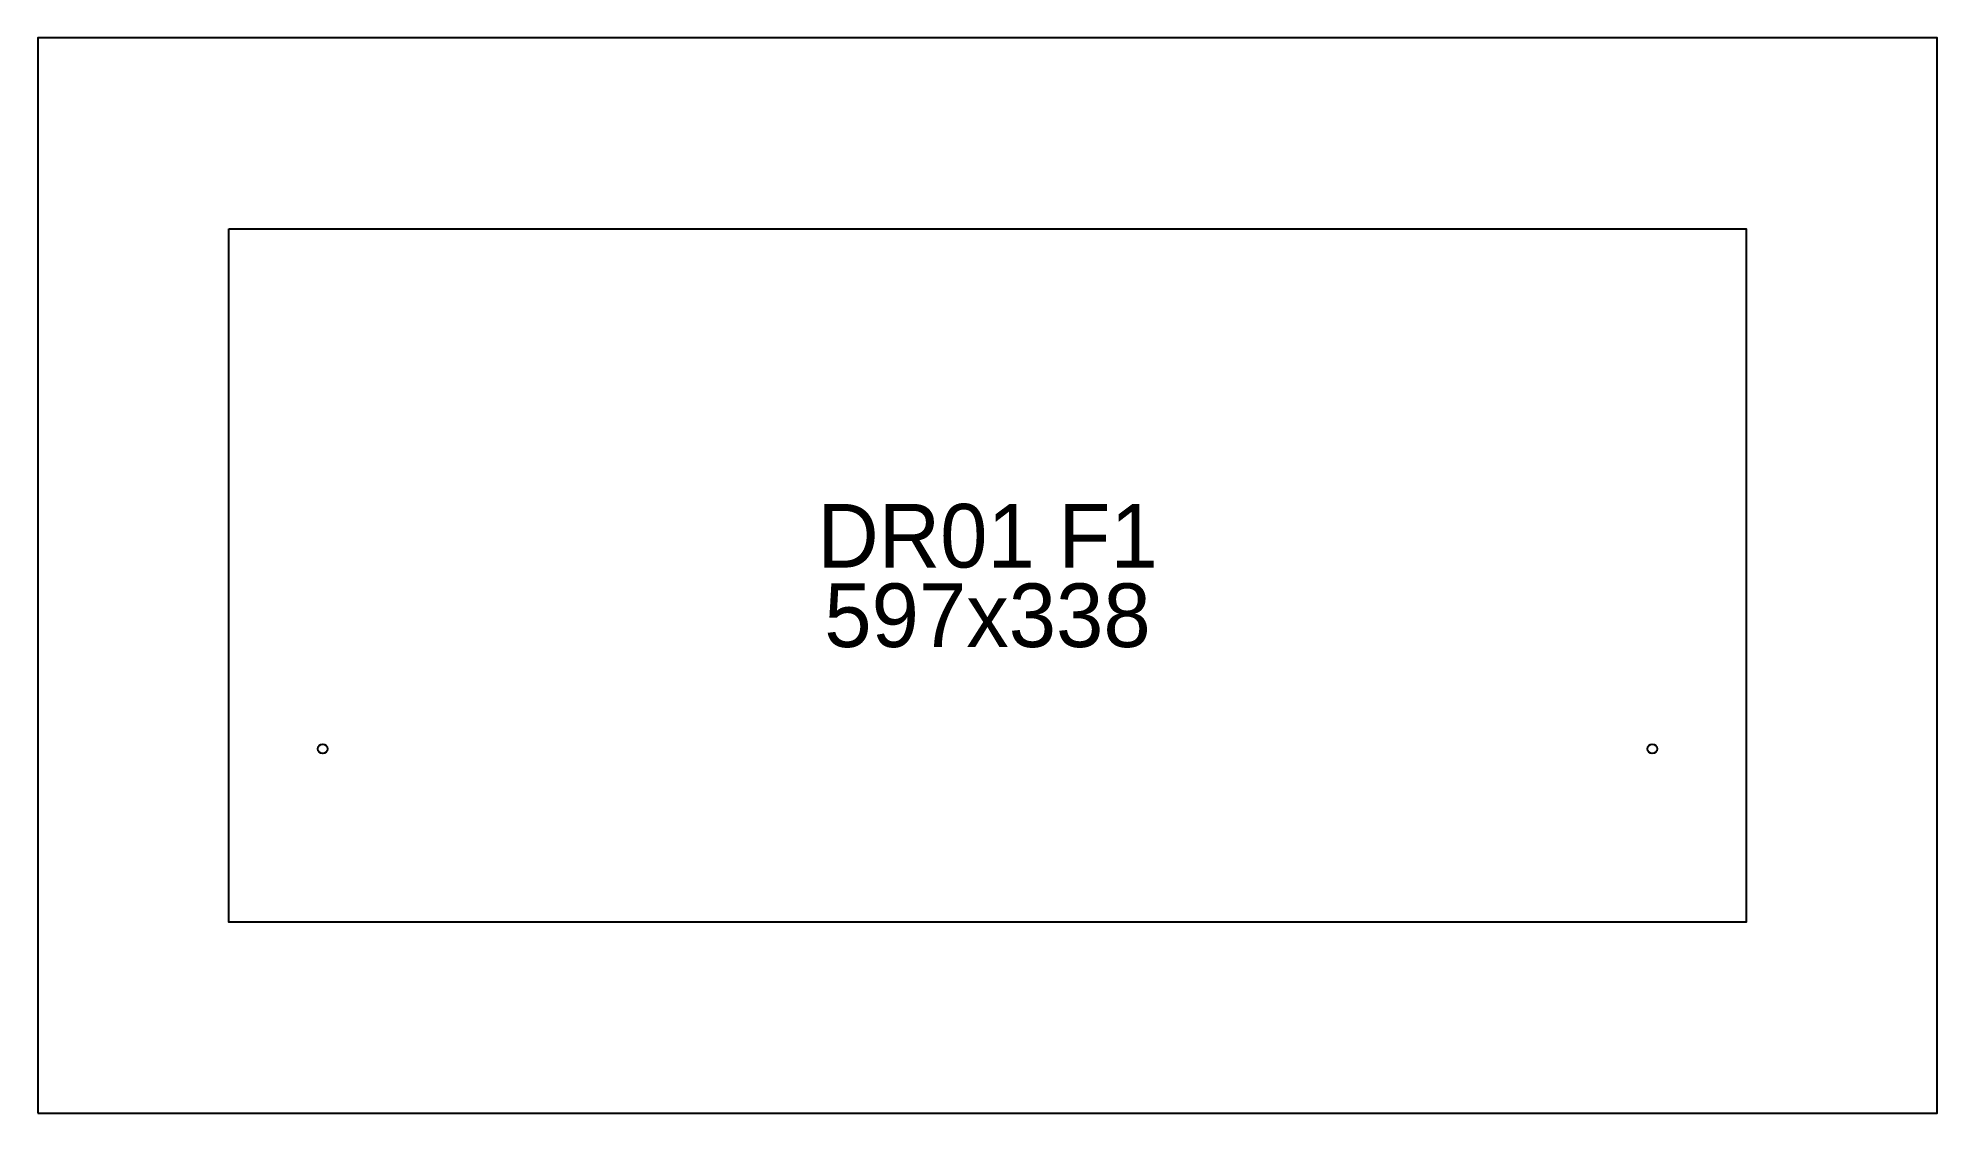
# Model space of a CAD drawing. Extents: x 0 to 597, y 0 to 338.
import ezdxf
from ezdxf.enums import TextEntityAlignment as Align

# ---------------------------------------------------------------- set-up
doc = ezdxf.new("R2010")
doc.units = 0
for name, color, linetype in [('FRONT_HINGES_3MM', 30, 'CONTINUOUS'), ('OUTLINE', 7, 'CONTINUOUS'), ('SHAKER_PANEL_POCKET', 41, 'CONTINUOUS'), ('UNIT_NUMBER', 94, 'CONTINUOUS')]:
    doc.layers.add(name, color=color, linetype=linetype)

msp = doc.modelspace()

# ---------------------------------------------------------------- linework, layer by layer
at = {"layer": 'FRONT_HINGES_3MM'}
for centre in [(89.5, 114.5), (507.5, 114.5)]:
    msp.add_circle(centre, 1.5, dxfattribs=at)
at = {"layer": 'OUTLINE'}
msp.add_lwpolyline([(0, 0), (597, 0), (597, 338), (0, 338)], close=True, dxfattribs=at)
at = {"layer": 'SHAKER_PANEL_POCKET'}
msp.add_lwpolyline([(60, 278), (537, 278), (537, 60), (60, 60)], close=True, dxfattribs=at)

# ---------------------------------------------------------------- texts
at = {"layer": 'UNIT_NUMBER'}
for s, p in [('DR01 F1', (298.5, 181.5)), ('597x338', (298.5, 156.5))]:
    msp.add_text(s, height=20, dxfattribs=at).set_placement(p, align=Align.MIDDLE_CENTER)

doc.saveas('drawing.dxf')
